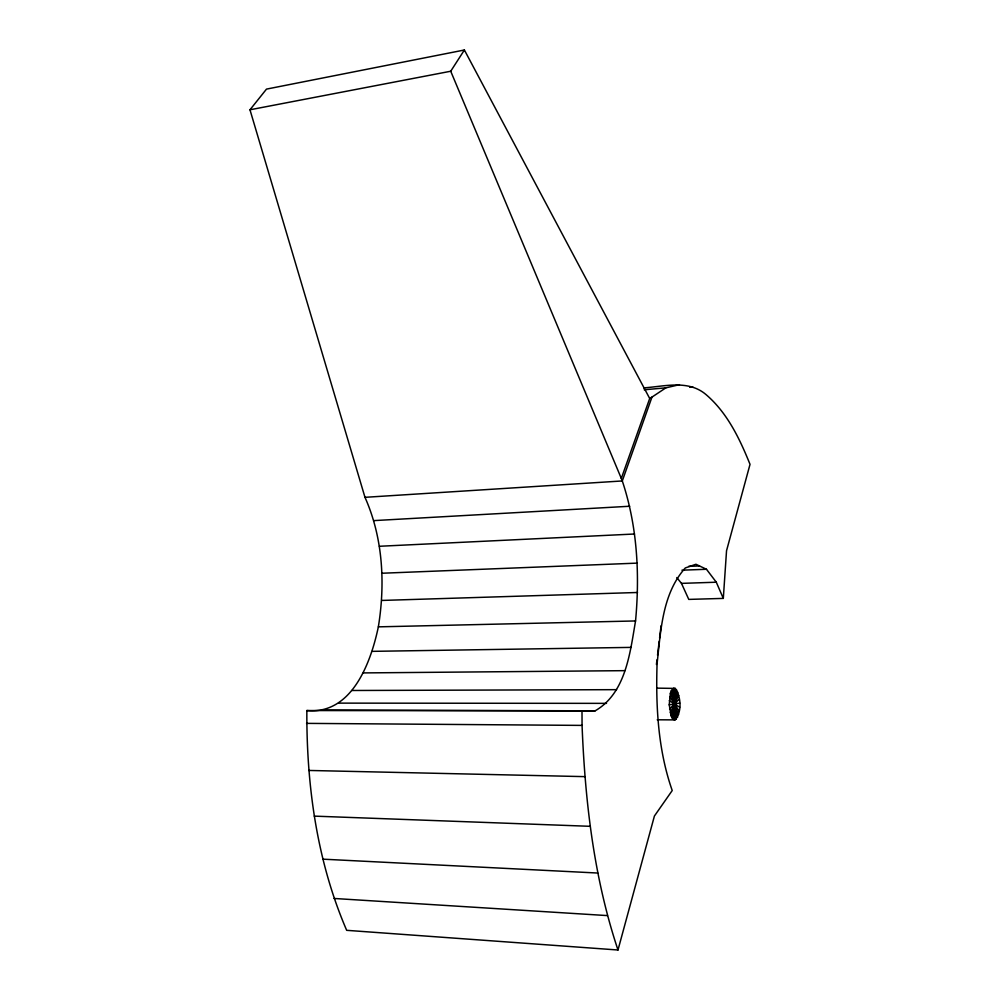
<?xml version="1.0" encoding="UTF-8"?>
<svg xmlns="http://www.w3.org/2000/svg" width="1000" height="1000" viewBox="0 0 1000 1000"><rect width="100%" height="100%" fill="white"/><g stroke="black" fill="none" stroke-linecap="round" stroke-linejoin="round"><path stroke-width="1.5" d="M657.237 719.788L675.075 719.887C682.163 711.988 681.075 696.988 675.312 688.425L656.775 688.138M669.237 704.837L670.387 693.275L671.4 690.575L673.938 688.075L675.075 719.887L672.375 718.25L671.188 715.9L669.237 704.837L679.688 703.1M306.85 710.55C351.925 714.837 370.9 662.45 378.35 626.85C385.375 583.6 382.987 537.725 364.975 497.325L249.975 109.787L266.488 89.113L464.387 50L649.7 398.5L621.312 478.425L622.288 480.95C637.288 525.85 639.9 574.062 635.55 620.95C630.062 652.7 625.925 693.075 595.138 710.837L306.85 710.55C306.45 785.288 316.875 861.325 346.675 930.325L617.987 950L654.412 816.025L672.225 790.525C657.987 749.963 655.725 706.338 657.075 663.688C660.788 630.95 662.163 593.737 685.312 567.95L695.925 564.263L706.475 569.275L716.3 582.212L723.312 598.4L688.775 599.4L681.475 583.375L676.8 577.562M673.7 719.6L675.312 688.425M723.312 598.4L726.538 550.737L750.025 464.338C739.663 438.725 727.288 412.65 705.837 394.425C688.15 379.513 664.525 386.45 643.812 387.875M656.425 664.475L656.988 659.825M657.537 655.188L659.212 641.25M659.587 638.15L661.075 625.775M672.375 718.25L676.612 689.825M671.188 715.9L677.775 692.188M679.463 384.675L665.888 387.837L651.963 397.1L622.288 480.95L364.975 497.325M670.225 712.738L678.713 695.337M249.975 109.787L450.725 71.237L464.387 50M669.562 708.962L679.362 699.05M649.7 398.5L651.963 397.1M644.212 389.775L665.888 387.837M689.737 387.275L692.85 387M373.888 520.612L629.7 506.25M379.375 546.275L634.513 534.012M382 573.237L637.137 563.125M688.637 566.362L699.475 565.95M681.938 570.188L706.475 569.275M681.475 583.375L716.3 582.212M381.65 600.45L637.5 592.487M378.35 626.85L635.55 620.95M372.137 651.35L631.325 647.387M363.237 672.913L624.938 670.662M351.9 690.487L616.575 689.663M338.55 703.125L606.512 703.363M323.713 710L595.138 710.837M306.562 723.375L582.062 725.4C585.062 801.275 593.85 877.688 617.987 950M308.788 770.45L584.862 776.637M314.25 816.125L590.163 826.312M322.762 859.163L597.775 873.037M334.05 898.462L607.45 915.6M669.275 700.662L679.663 707.212M669.663 696.712L679.275 711.112M450.725 71.237L621.312 478.425M670.387 693.275L678.575 714.538M671.4 690.575L677.6 717.262M672.6 688.8L676.4 719.087M582 711.45L582.062 725.4"/></g></svg>
